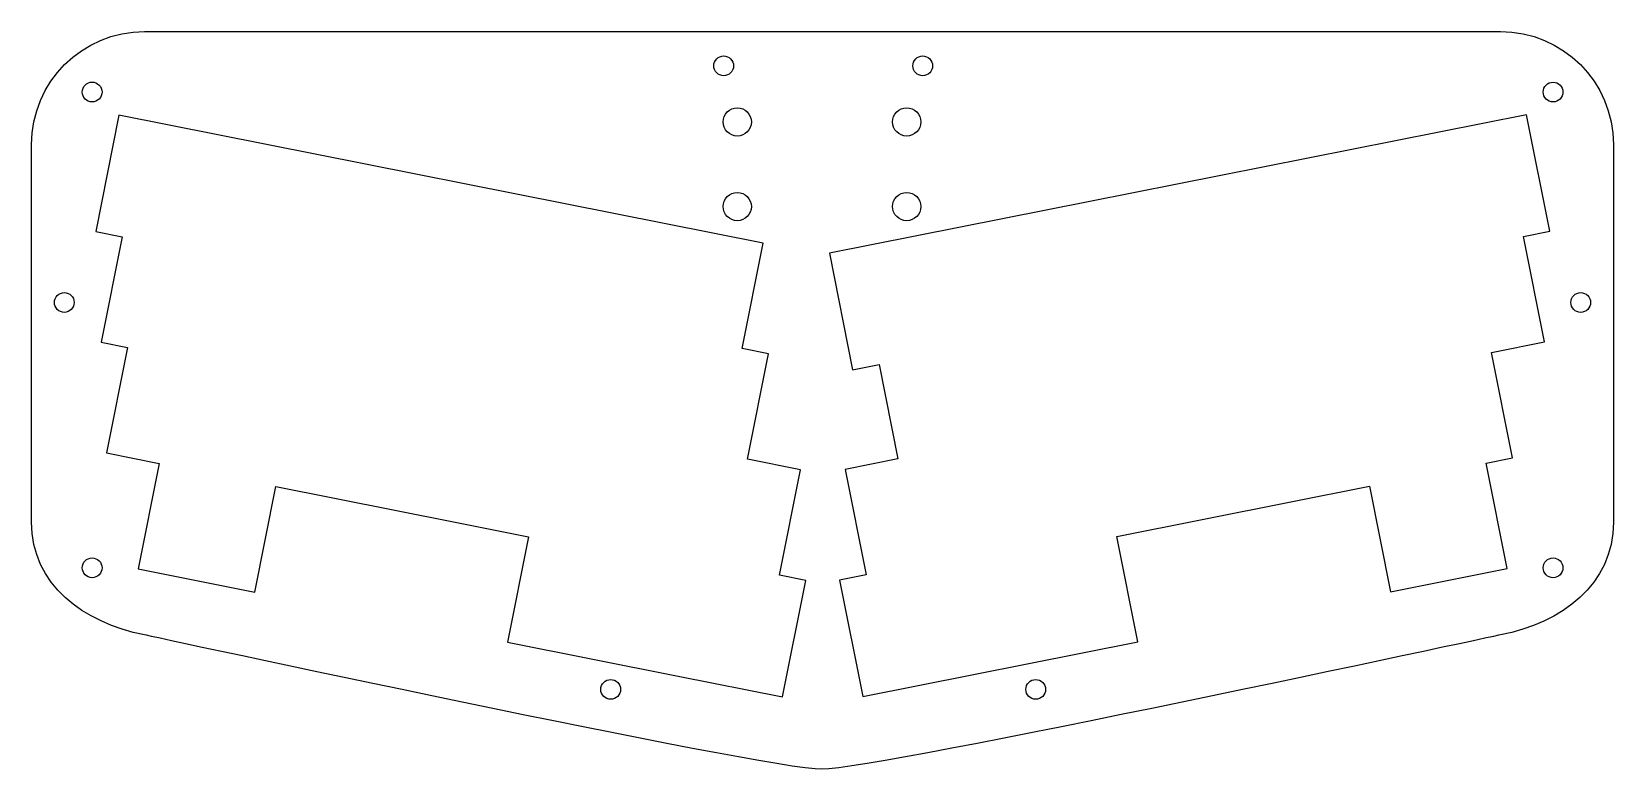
# Model space of a CAD drawing. Extents: x 0 to 794, y 83 to 454.
import ezdxf

# ---------------------------------------------------------------- set-up
doc = ezdxf.new("R2010")
doc.units = 0
doc.layers.add('top-0', color=7, linetype='CONTINUOUS')

msp = doc.modelspace()

# ---------------------------------------------------------------- linework, layer by layer
at = {"layer": 'top-0', "color": 7}
for points in [[(56.960787, 454.012441), (737.275748, 454.012441)], [(0.267874, 207.683858), (0.267874, 397.319528)], [(793.968661, 397.319528), (793.968661, 207.683858)]]:
    msp.add_lwpolyline(points, dxfattribs=at)
for points in [[(56.960787, 454.012441)], [(352.482831, 436.80447)], [(452.369197, 436.80447)], [(35.59307, 423.670609)], [(768.679739, 423.669957)], [(44.047735, 412.114961), (32.404652, 353.583955), (45.642223, 350.948622), (35.106423, 297.987253), (48.349534, 295.357456), (37.813731, 242.390551), (64.294415, 237.125418), (53.758613, 184.164049), (112.284079, 172.520963), (122.819882, 225.482332), (212.725763, 207.599703), (249.66474, 200.25288), (239.128937, 147.291506), (324.744094, 130.255965), (324.744094, 130.261635), (377.096457, 119.847628), (388.739537, 178.3731), (375.501969, 181.008434), (386.032224, 233.969803), (359.551559, 239.234936), (370.087342, 292.196302), (356.844246, 294.831638), (367.380057, 347.793007)], [(361.415962, 408.65811)], [(750.405997, 412.275518), (509.300561, 364.313534), (400.587477, 342.688286), (412.230557, 284.16282), (425.473682, 286.798156), (434.902195, 239.395348), (408.415975, 234.130218), (418.951786, 181.168849), (405.714189, 178.533513), (417.357298, 120.008041), (555.324803, 147.45206), (544.788992, 200.41897), (631.301046, 217.626157), (631.301046, 217.620488), (671.633858, 225.648292), (682.169669, 172.681387), (740.695124, 184.324473), (730.159313, 237.285842), (743.402438, 239.921175), (732.866627, 292.88808), (759.34732, 298.153213), (748.811509, 351.114582), (762.054633, 353.749915)], [(446.455332, 408.65811)], [(361.415962, 366.138422)], [(446.455332, 366.138422)], [(21.610394, 317.973146)], [(782.54742, 317.973146)], [(35.593696, 184.711527)], [(768.680334, 184.711096)], [(295.791024, 123.631285)], [(509.064094, 123.631285)]]:
    msp.add_lwpolyline(points, close=True, dxfattribs=at)
for points in [[(0.267874, 397.319528), (0.267874, 428.727402), (25.552913, 454.012441), (56.960787, 454.012441)], [(737.275748, 454.012441), (768.683622, 454.012441), (793.968661, 428.727402), (793.968661, 397.319528)], [(342.561572, 436.80447), (342.561572, 438.120111), (343.084208, 439.381867), (344.014507, 440.312165)], [(344.014507, 433.296775), (343.084208, 434.227074), (342.561572, 435.48883), (342.561572, 436.80447)], [(344.014507, 440.312165), (344.944805, 441.242464), (346.206561, 441.7651), (347.522202, 441.7651)], [(347.522202, 441.7651), (348.837842, 441.7651), (350.099598, 441.242464), (351.029897, 440.312165)], [(351.029897, 440.312165), (351.960195, 439.381867), (352.482831, 438.120111), (352.482831, 436.80447)], [(352.482831, 436.80447), (352.482831, 435.48883), (351.960195, 434.227074), (351.029897, 433.296775)], [(442.447937, 436.80447), (442.447937, 438.120111), (442.970573, 439.381867), (443.900872, 440.312165)], [(443.900872, 433.296775), (442.970573, 434.227074), (442.447937, 435.48883), (442.447937, 436.80447)], [(443.900872, 440.312165), (444.83117, 441.242464), (446.092926, 441.7651), (447.408567, 441.7651)], [(447.408567, 441.7651), (448.724208, 441.7651), (449.985963, 441.242464), (450.916262, 440.312165)], [(450.916262, 440.312165), (451.846561, 439.381867), (452.369197, 438.120111), (452.369197, 436.80447)], [(452.369197, 436.80447), (452.369197, 435.48883), (451.846561, 434.227074), (450.916262, 433.296775)], [(27.124745, 427.178304), (28.055043, 428.108603), (29.316799, 428.631239), (30.63244, 428.63124)], [(30.63244, 428.63124), (31.948081, 428.63124), (33.209836, 428.108603), (34.140135, 427.178305)], [(347.522202, 431.843841), (346.206561, 431.843841), (344.944805, 432.366477), (344.014507, 433.296775)], [(351.029897, 433.296775), (350.099598, 432.366477), (348.837842, 431.843841), (347.522202, 431.843841)], [(447.408567, 431.843841), (446.092926, 431.843841), (444.83117, 432.366477), (443.900872, 433.296775)], [(450.916262, 433.296775), (449.985963, 432.366477), (448.724208, 431.843841), (447.408567, 431.843841)], [(760.211413, 427.177653), (761.141712, 428.107952), (762.403468, 428.630588), (763.719109, 428.630588)], [(763.719109, 428.630588), (765.03475, 428.630588), (766.296506, 428.107952), (767.226804, 427.177653)], [(25.67181, 423.670609), (25.67181, 424.98625), (26.194446, 426.248006), (27.124745, 427.178304)], [(30.63244, 418.709979), (27.89276, 418.70998), (25.67181, 420.930929), (25.67181, 423.670609)], [(34.140135, 427.178305), (35.070434, 426.248006), (35.59307, 424.98625), (35.59307, 423.670609)], [(35.59307, 423.670609), (35.59307, 422.354968), (35.070433, 421.093213), (34.140135, 420.162914)], [(758.758479, 423.669957), (758.758478, 424.985598), (759.281115, 426.247354), (760.211413, 427.177653)], [(760.211414, 420.162262), (759.281115, 421.092561), (758.758479, 422.354316), (758.758479, 423.669957)], [(767.226804, 427.177653), (768.157103, 426.247354), (768.679739, 424.985598), (768.679739, 423.669957)], [(768.679739, 423.669957), (768.679739, 422.354316), (768.157102, 421.092561), (767.226804, 420.162262)], [(34.140135, 420.162914), (33.209836, 419.232616), (31.948081, 418.709979), (30.63244, 418.709979)], [(347.242592, 408.65811), (347.242592, 410.537618), (347.989224, 412.340146), (349.318239, 413.669157)], [(349.318239, 413.669157), (350.647253, 414.998168), (352.449783, 415.744797), (354.329291, 415.744792)], [(354.329291, 415.744792), (358.243154, 415.744786), (361.415963, 412.571972), (361.415962, 408.65811)], [(432.281962, 408.65811), (432.281962, 410.537618), (433.028595, 412.340146), (434.357609, 413.669157)], [(434.357609, 413.669157), (435.686623, 414.998168), (437.489153, 415.744797), (439.368661, 415.744792)], [(439.368661, 415.744792), (443.282524, 415.744786), (446.455333, 412.571972), (446.455332, 408.65811)], [(763.719109, 418.709327), (762.403468, 418.709327), (761.141712, 419.231964), (760.211414, 420.162262)], [(767.226804, 420.162262), (766.296505, 419.231964), (765.03475, 418.709327), (763.719109, 418.709327)], [(349.31824, 403.647065), (347.989226, 404.976076), (347.242593, 406.778603), (347.242592, 408.65811)], [(361.415962, 408.65811), (361.415961, 404.74425), (358.243153, 401.571437), (354.329291, 401.571431)], [(434.35761, 403.647065), (433.028596, 404.976076), (432.281963, 406.778603), (432.281962, 408.65811)], [(446.455332, 408.65811), (446.455331, 404.74425), (443.282523, 401.571437), (439.368661, 401.571431)], [(354.329291, 401.571431), (352.449784, 401.571426), (350.647254, 402.318055), (349.31824, 403.647065)], [(439.368661, 401.571431), (437.489154, 401.571426), (435.686624, 402.318055), (434.35761, 403.647065)], [(349.31824, 371.149468), (350.647254, 372.478479), (352.449784, 373.225107), (354.329291, 373.225102)], [(354.329291, 373.225102), (358.243153, 373.225096), (361.415961, 370.052284), (361.415962, 366.138422)], [(434.35761, 371.149467), (435.686624, 372.478478), (437.489154, 373.225106), (439.368661, 373.225102)], [(439.368661, 373.225102), (443.282523, 373.225095), (446.455331, 370.052283), (446.455332, 366.138422)], [(347.242592, 366.138422), (347.242593, 368.01793), (347.989226, 369.820457), (349.31824, 371.149468)], [(349.318239, 361.127375), (347.989225, 362.456386), (347.242592, 364.258914), (347.242592, 366.138422)], [(361.415962, 366.138422), (361.415963, 362.22456), (358.243154, 359.051746), (354.329291, 359.05174)], [(432.281962, 366.138422), (432.281963, 368.01793), (433.028596, 369.820457), (434.35761, 371.149467)], [(434.357609, 361.127375), (433.028595, 362.456387), (432.281962, 364.258915), (432.281962, 366.138422)], [(446.455332, 366.138422), (446.455333, 362.224561), (443.282524, 359.051747), (439.368661, 359.05174)], [(354.329291, 359.05174), (352.449783, 359.051735), (350.647253, 359.798364), (349.318239, 361.127375)], [(439.368661, 359.05174), (437.489153, 359.051736), (435.686623, 359.798364), (434.357609, 361.127375)], [(11.689134, 317.973146), (11.689134, 319.288787), (12.211771, 320.550543), (13.142069, 321.480842)], [(13.142069, 314.465451), (12.211771, 315.39575), (11.689134, 316.657506), (11.689134, 317.973146)], [(13.142069, 321.480842), (14.072368, 322.41114), (15.334123, 322.933776), (16.649764, 322.933776)], [(16.649764, 322.933776), (19.389444, 322.933776), (21.610394, 320.712827), (21.610394, 317.973146)], [(21.610394, 317.973146), (21.610394, 315.233466), (19.389444, 313.012517), (16.649764, 313.012517)], [(772.626161, 317.973146), (772.626161, 319.288787), (773.148797, 320.550543), (774.079095, 321.480842)], [(774.079095, 314.465451), (773.148797, 315.39575), (772.626161, 316.657506), (772.626161, 317.973146)], [(774.079095, 321.480842), (775.009394, 322.41114), (776.27115, 322.933776), (777.586791, 322.933776)], [(777.586791, 322.933776), (778.902431, 322.933776), (780.164187, 322.41114), (781.094486, 321.480842)], [(781.094486, 321.480842), (782.024784, 320.550543), (782.54742, 319.288787), (782.54742, 317.973146)], [(782.54742, 317.973146), (782.54742, 316.657506), (782.024784, 315.39575), (781.094486, 314.465451)], [(16.649764, 313.012517), (15.334123, 313.012517), (14.072368, 313.535153), (13.142069, 314.465451)], [(777.586791, 313.012517), (776.27115, 313.012517), (775.009394, 313.535153), (774.079095, 314.465451)], [(781.094486, 314.465451), (780.164187, 313.535153), (778.902431, 313.012517), (777.586791, 313.012517)], [(56.960787, 150.990945), (26.154533, 157.108876), (0.267874, 176.275984), (0.267874, 207.683858)], [(793.968661, 207.683858), (793.968661, 176.275984), (768.098438, 157.025509), (737.275748, 150.990945)], [(25.672437, 184.711527), (25.672437, 187.451207), (27.893386, 189.672156), (30.633066, 189.672157)], [(30.633066, 179.750897), (27.893386, 179.750898), (25.672437, 181.971847), (25.672437, 184.711527)], [(30.633066, 189.672157), (31.948707, 189.672157), (33.210463, 189.149521), (34.140761, 188.219222)], [(34.140761, 188.219222), (35.07106, 187.288923), (35.593696, 186.027168), (35.593696, 184.711527)], [(35.593696, 184.711527), (35.593696, 183.395886), (35.07106, 182.13413), (34.140761, 181.203832)], [(758.759074, 184.711096), (758.759074, 186.026737), (759.28171, 187.288493), (760.212009, 188.218791)], [(760.212009, 181.203401), (759.28171, 182.1337), (758.759074, 183.395455), (758.759074, 184.711096)], [(760.212009, 188.218791), (761.142307, 189.14909), (762.404063, 189.671726), (763.719704, 189.671726)], [(763.719704, 189.671726), (765.035345, 189.671726), (766.2971, 189.14909), (767.227399, 188.218791)], [(767.227399, 188.218791), (768.157698, 187.288493), (768.680334, 186.026737), (768.680334, 184.711096)], [(768.680334, 184.711096), (768.680334, 183.395455), (768.157698, 182.1337), (767.227399, 181.203401)], [(34.140761, 181.203832), (33.210463, 180.273533), (31.948707, 179.750897), (30.633066, 179.750897)], [(763.719704, 179.750466), (762.404063, 179.750466), (761.142307, 180.273102), (760.212009, 181.203401)], [(767.227399, 181.203401), (766.2971, 180.273102), (765.035345, 179.750466), (763.719704, 179.750466)], [(396.850394, 83.490945), (368.737285, 83.45778), (56.960787, 150.990945), (56.960787, 150.990945)], [(737.275748, 150.990945), (737.275748, 150.990945), (425.087575, 83.524195), (396.850394, 83.490945)], [(285.869764, 123.631285), (285.869764, 124.946926), (286.3924, 126.208682), (287.322699, 127.13898)], [(287.322699, 127.13898), (288.252997, 128.069279), (289.514753, 128.591915), (290.830394, 128.591915)], [(290.830394, 128.591915), (292.146035, 128.591915), (293.40779, 128.069279), (294.338089, 127.13898)], [(294.338089, 127.13898), (295.268387, 126.208682), (295.791024, 124.946926), (295.791024, 123.631285)], [(499.142835, 123.631285), (499.142835, 124.946926), (499.665471, 126.208682), (500.59577, 127.13898)], [(500.59577, 127.13898), (501.526068, 128.069279), (502.787824, 128.591915), (504.103465, 128.591915)], [(504.103465, 128.591915), (505.419105, 128.591915), (506.680861, 128.069279), (507.61116, 127.13898)], [(507.61116, 127.13898), (508.541458, 126.208682), (509.064094, 124.946926), (509.064094, 123.631285)], [(287.322699, 120.12359), (286.3924, 121.053889), (285.869764, 122.315644), (285.869764, 123.631285)], [(290.830394, 118.670655), (289.514753, 118.670655), (288.252997, 119.193291), (287.322699, 120.12359)], [(294.338089, 120.12359), (293.40779, 119.193291), (292.146035, 118.670655), (290.830394, 118.670655)], [(295.791024, 123.631285), (295.791024, 122.315644), (295.268387, 121.053889), (294.338089, 120.12359)], [(500.59577, 120.12359), (499.665471, 121.053889), (499.142835, 122.315644), (499.142835, 123.631285)], [(504.103465, 118.670655), (502.787824, 118.670655), (501.526068, 119.193291), (500.59577, 120.12359)], [(507.61116, 120.12359), (506.680861, 119.193291), (505.419105, 118.670655), (504.103465, 118.670655)], [(509.064094, 123.631285), (509.064094, 122.315644), (508.541458, 121.053889), (507.61116, 120.12359)]]:
    msp.add_open_spline(points, degree=3, dxfattribs=at)

doc.saveas('drawing.dxf')
